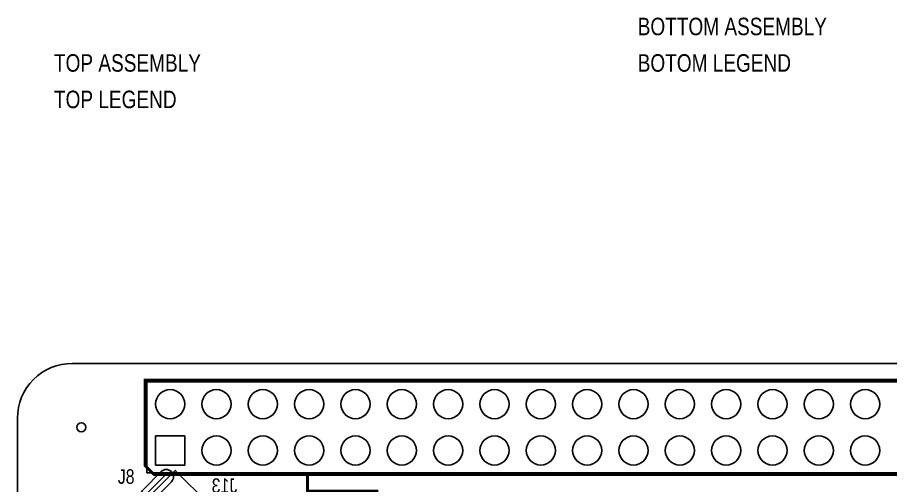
# Model space of a CAD drawing. Extents: x -2.3 to 87, y -2.5 to 75.
# Drawn here: x 0 to 47.86, y 49.31 to 74.97 of the extents above; entities that cross this region are included whole.
import ezdxf

# ---------------------------------------------------------------- set-up
doc = ezdxf.new("R2010")
doc.units = 0
for name, color, linetype in [('BOARD_OUTLINE', 254, 'CONTINUOUS'), ('PARTS_BOTTOM', 12, 'CONTINUOUS'), ('PARTS_TOP', 111, 'CONTINUOUS'), ('PINS_BOTTOM', 5, 'CONTINUOUS'), ('PINS_TOP', 1, 'CONTINUOUS'), ('SILK_BOTTOM', 85, 'CONTINUOUS'), ('SILK_TOP', 85, 'CONTINUOUS')]:
    doc.layers.add(name, color=color, linetype=linetype)

msp = doc.modelspace()

# ---------------------------------------------------------------- linework, layer by layer
at = {"layer": 'BOARD_OUTLINE'}
msp.add_lwpolyline([(3, 0), (82, 0, 0.414214), (85, 3), (85, 53, 0.414214), (82, 56), (3, 56, 0.414214), (0, 53), (0, 3, 0.414214)], format="xyb", close=True, dxfattribs=at)
at = {"layer": 'PARTS_BOTTOM'}
for points in [[(8.65, 46.4615), (6.8115, 48.3), (8.65, 50.1385), (10.4885, 48.3), (8.65, 46.4615)], [(8.3672, 49.8556), (8.2257, 49.9971), (6.9529, 48.7243), (7.0944, 48.5828)]]:
    msp.add_lwpolyline(points, dxfattribs=at)
at = {"layer": 'PARTS_TOP'}
msp.add_lwpolyline([(7.1, 50), (57.9, 50), (57.9, 55), (7.1, 55), (7.1, 50)], dxfattribs=at)
at = {"layer": 'PINS_BOTTOM'}
msp.add_lwpolyline([(7.57, 50.43), (7.57, 52.03), (9.17, 52.03), (9.17, 50.43)], close=True, dxfattribs=at)
msp.add_lwpolyline([(7.8722, 50.0677), (6.8823, 49.0778, 1), (7.448, 48.5121), (8.4379, 49.502, 1)], format="xyb", close=True, dxfattribs=at)
for centre, radius in [((8.37, 53.77), 0.8), ((10.91, 53.77), 0.8), ((13.45, 53.77), 0.8), ((15.99, 53.77), 0.8), ((18.53, 53.77), 0.8), ((21.07, 53.77), 0.8), ((23.61, 53.77), 0.8), ((26.15, 53.77), 0.8), ((28.69, 53.77), 0.8), ((31.23, 53.77), 0.8), ((33.77, 53.77), 0.8), ((36.31, 53.77), 0.8), ((38.85, 53.77), 0.8), ((41.39, 53.77), 0.8), ((43.93, 53.77), 0.8), ((46.47, 53.77), 0.8), ((3.5, 52.5), 0.25), ((10.91, 51.23), 0.8), ((13.45, 51.23), 0.8), ((15.99, 51.23), 0.8), ((18.53, 51.23), 0.8), ((21.07, 51.23), 0.8), ((23.61, 51.23), 0.8), ((26.15, 51.23), 0.8), ((28.69, 51.23), 0.8), ((31.23, 51.23), 0.8), ((33.77, 51.23), 0.8), ((36.31, 51.23), 0.8), ((38.85, 51.23), 0.8), ((41.39, 51.23), 0.8), ((43.93, 51.23), 0.8), ((46.47, 51.23), 0.8)]:
    msp.add_circle(centre, radius, dxfattribs=at)
at = {"layer": 'PINS_TOP'}
msp.add_lwpolyline([(7.57, 50.43), (7.57, 52.03), (9.17, 52.03), (9.17, 50.43)], close=True, dxfattribs=at)
for centre, radius in [((8.37, 53.77), 0.8), ((10.91, 53.77), 0.8), ((13.45, 53.77), 0.8), ((15.99, 53.77), 0.8), ((18.53, 53.77), 0.8), ((21.07, 53.77), 0.8), ((23.61, 53.77), 0.8), ((26.15, 53.77), 0.8), ((28.69, 53.77), 0.8), ((31.23, 53.77), 0.8), ((33.77, 53.77), 0.8), ((36.31, 53.77), 0.8), ((38.85, 53.77), 0.8), ((41.39, 53.77), 0.8), ((43.93, 53.77), 0.8), ((46.47, 53.77), 0.8), ((3.5, 52.5), 0.25), ((10.91, 51.23), 0.8), ((13.45, 51.23), 0.8), ((15.99, 51.23), 0.8), ((18.53, 51.23), 0.8), ((21.07, 51.23), 0.8), ((23.61, 51.23), 0.8), ((26.15, 51.23), 0.8), ((28.69, 51.23), 0.8), ((31.23, 51.23), 0.8), ((33.77, 51.23), 0.8), ((36.31, 51.23), 0.8), ((38.85, 51.23), 0.8), ((41.39, 51.23), 0.8), ((43.93, 51.23), 0.8), ((46.47, 51.23), 0.8)]:
    msp.add_circle(centre, radius, dxfattribs=at)
at = {"layer": 'SILK_TOP', "const_width": 0.15}
for points in [[(7, 55.1), (7, 50.4), (7.5, 49.9), (58, 49.9), (58, 55.1), (7, 55.1)], [(15.9, 49), (19.7, 49), (19.7, 47), (15.9, 47), (15.9, 49.9)]]:
    msp.add_lwpolyline(points, dxfattribs=at)

# ---------------------------------------------------------------- texts
at = {"layer": 'PARTS_BOTTOM', "width": 0.8125}
msp.add_text('BOTTOM ASSEMBLY', height=0.96, dxfattribs=at).set_placement((34, 74))
at = {"layer": 'PARTS_TOP', "width": 0.8125}
msp.add_text('TOP ASSEMBLY', height=0.96, dxfattribs=at).set_placement((2, 72))
at = {"layer": 'SILK_BOTTOM', "width": 0.8125}
msp.add_text('BOTOM LEGEND', height=0.96, dxfattribs=at).set_placement((34, 72))
at = {"layer": 'SILK_BOTTOM', "text_generation_flag": 2, "width": 0.8125}
msp.add_text('J13', height=0.8, dxfattribs=at).set_placement((12.05, 48.9))
at = {"layer": 'SILK_TOP', "width": 0.8125}
for s, height, p in [('TOP LEGEND', 0.96, (2, 70)), ('J8', 0.8, (5.5, 49.4))]:
    msp.add_text(s, height=height, dxfattribs=at).set_placement(p)

doc.saveas('drawing.dxf')
